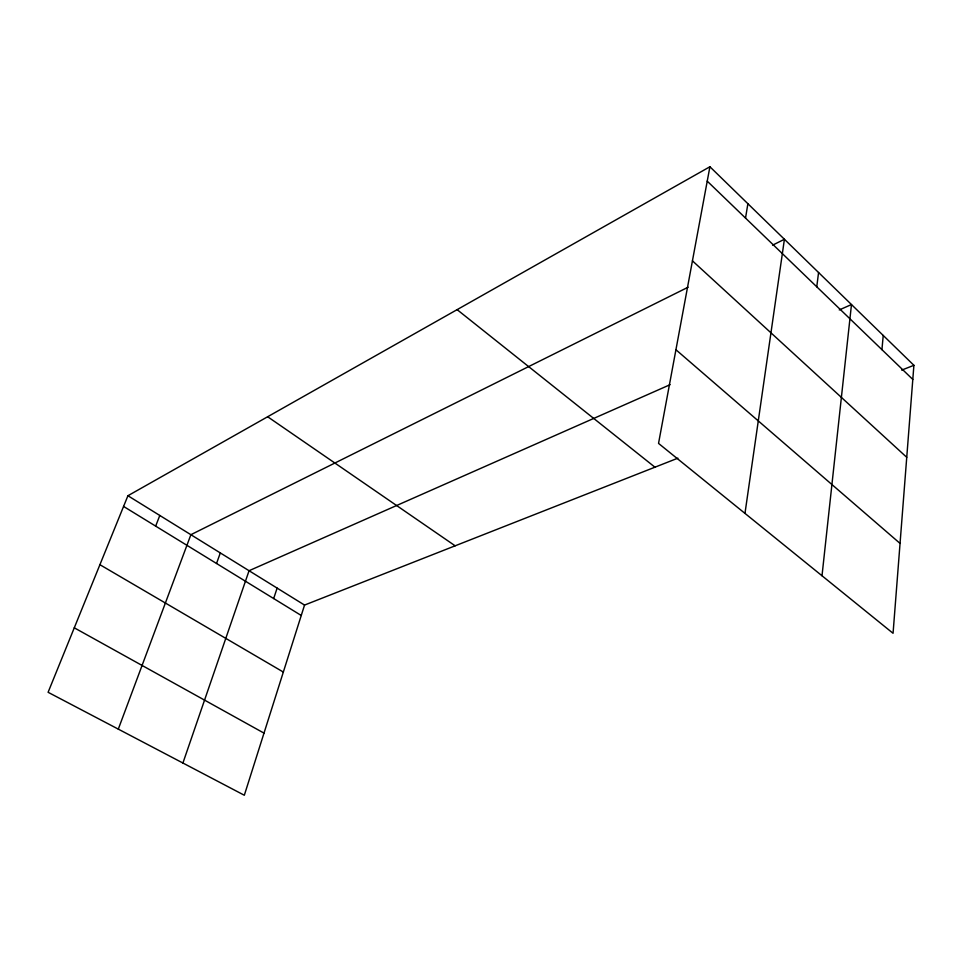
<?xml version="1.0" encoding="UTF-8"?>
<svg xmlns="http://www.w3.org/2000/svg" width="962" height="962" viewBox="0 0 962 962"><rect width="100%" height="100%" fill="white"/><g stroke="black" fill="none" stroke-linecap="round" stroke-linejoin="round"><path stroke-width="1.44" d="M913.9 365.307L893.061 633.297L658.537 443.398L709.908 166.751L913.9 365.307L901.671 370.117M881.926 349.651L883.236 335.461M822.005 575.757L851.478 304.545L839.261 309.944M816.762 286.796L818.566 272.511M744.973 513.383L784.415 239.273L772.618 245.154M745.526 218.085L747.883 203.728M677.897 458.165L304.545 605.074L244.324 795.249L48.1 692.291L127.922 495.731L709.908 166.751M273.677 598.544L277.128 588.095M182.912 763.022L249.062 570.719L670.117 384.68M216.534 563.479L220.322 552.922M118.302 729.124L190.885 534.704L688.083 287.229M155.652 526.118L159.8 515.464M74.278 627.813L263.997 733.116M99.916 564.706L283.333 672.053M123.581 506.433L301.25 615.476M127.922 495.731L304.545 605.074M267.64 416.75L455.146 545.815M457.118 309.644L654.942 467.195M675.925 349.735L900.047 543.41M692.436 260.846L906.745 457.311M707.226 181.145L912.806 379.437"/></g></svg>
